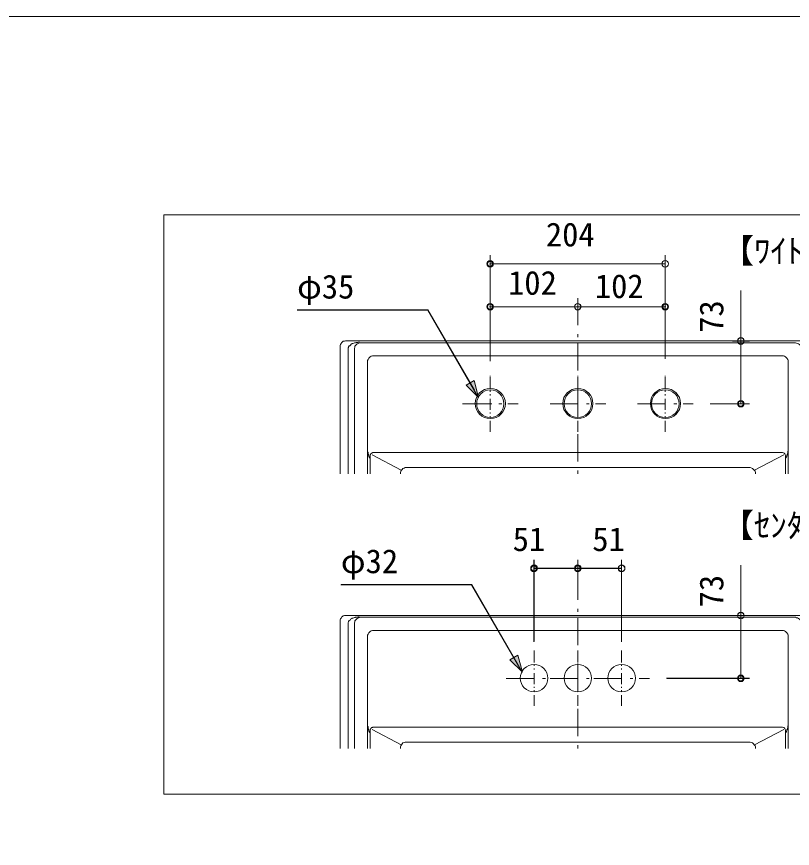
# Model space of a CAD drawing. Units: millimetres, scale not verified. Extents: x -3766 to 3099, y -947 to 991.
# Drawn here: x -21 to 883, y 22 to 991 of the extents above; entities that cross this region are included whole.
import ezdxf
from ezdxf.enums import TextEntityAlignment as Align

# ---------------------------------------------------------------- set-up
doc = ezdxf.new("R2010")
doc.units = ezdxf.units.MM
doc.header["$LTSCALE"] = 10
doc.header["$PDMODE"] = 32
doc.header["$PDSIZE"] = 6
for name, color, linetype, lineweight in [('0-1_レイヤー_1', 7, 'Continuous', 18), ('0-7', 7, 'Continuous', 5), ('F-0', 7, 'Continuous', 5)]:
    doc.layers.add(name, color=color, linetype=linetype, lineweight=lineweight)
doc.styles.add('ＭＳ ゴシック', font='')
doc.styles.get('ＭＳ ゴシック').set_extended_font_data('MS Gothic')

msp = doc.modelspace()

# ---------------------------------------------------------------- linework, layer by layer
at = {"layer": '0-1_レイヤー_1', "color": 5}
for p, q in [((530.94, 589.58), (530.94, 713.19)), ((734.99, 592.54), (734.99, 713.19)), ((530.94, 703.03), (734.99, 703.03)), ((823.04, 613.29), (823.04, 672.13)), ((530.94, 592.54), (530.94, 663.24)), ((632.97, 653.08), (632.97, 663.24)), ((632.97, 653.08), (632.97, 663.24)), ((734.99, 592.54), (734.99, 663.24)), ((530.94, 653.08), (632.97, 653.08)), ((734.99, 653.08), (632.97, 653.08)), ((306.15, 649.27), (458.55, 649.27)), ((458.55, 649.27), (512.74, 555.71)), ((813.31, 613.29), (833.2, 613.29)), ((823.04, 540.05), (823.04, 613.29)), ((787.48, 540.05), (833.2, 540.05)), ((582.17, 262.77), (582.17, 358.02)), ((632.97, 333.04), (632.97, 358.02)), ((632.97, 333.04), (632.97, 358.02)), ((684.19, 262.77), (684.19, 358.02)), ((823.04, 293.25), (823.04, 352.09)), ((582.17, 348.28), (632.97, 348.28)), ((632.97, 348.28), (684.19, 348.28)), ((357.38, 329.23), (509.78, 329.23)), ((509.78, 329.23), (563.54, 235.67)), ((813.31, 293.25), (833.2, 293.25)), ((823.04, 220.01), (823.04, 293.25)), ((736.68, 220.01), (833.2, 220.01))]:
    msp.add_line(p, q, dxfattribs=at)
at = {"layer": '0-1_レイヤー_1'}
for p, q in [((632.97, 663.24), (632.97, 631.49)), ((632.97, 620.91), (632.97, 617.52)), ((632.97, 610.33), (632.97, 578.58)), ((530.94, 571.8), (530.94, 572.65)), ((530.94, 571.8), (530.94, 572.65)), ((632.97, 571.8), (632.97, 572.65)), ((632.97, 571.8), (632.97, 572.65)), ((734.99, 571.8), (734.99, 572.65)), ((734.99, 571.8), (734.99, 572.65)), ((530.94, 558.25), (530.94, 570.95)), ((530.94, 558.25), (530.94, 570.95)), ((632.97, 558.25), (632.97, 570.95)), ((632.97, 558.25), (632.97, 570.95)), ((632.97, 567.99), (632.97, 564.61)), ((734.99, 558.25), (734.99, 570.95)), ((734.99, 558.25), (734.99, 570.95)), ((530.94, 554.02), (530.94, 555.29)), ((530.94, 554.02), (530.94, 555.29)), ((632.97, 557.41), (632.97, 525.66)), ((632.97, 554.02), (632.97, 555.29)), ((632.97, 554.02), (632.97, 555.29)), ((734.99, 554.02), (734.99, 555.29)), ((734.99, 554.02), (734.99, 555.29)), ((530.94, 549.79), (530.94, 551.06)), ((530.94, 549.79), (530.94, 551.06)), ((530.94, 532.86), (530.94, 545.55)), ((530.94, 532.86), (530.94, 545.55)), ((632.97, 549.79), (632.97, 551.06)), ((632.97, 549.79), (632.97, 551.06)), ((632.97, 532.86), (632.97, 545.55)), ((632.97, 532.86), (632.97, 545.55)), ((734.99, 549.79), (734.99, 551.06)), ((734.99, 549.79), (734.99, 551.06)), ((734.99, 532.86), (734.99, 545.55)), ((734.99, 532.86), (734.99, 545.55)), ((498.77, 540.05), (530.52, 540.05)), ((498.77, 540.05), (533.11, 540.05)), ((541.1, 540.05), (544.49, 540.05)), ((541.1, 540.05), (544.49, 540.05)), ((551.69, 540.05), (563.54, 540.05)), ((551.69, 540.05), (563.54, 540.05)), ((600.79, 540.05), (632.54, 540.05)), ((600.79, 540.05), (632.54, 540.05)), ((643.13, 540.05), (646.51, 540.05)), ((643.13, 540.05), (646.51, 540.05)), ((653.71, 540.05), (665.56, 540.05)), ((653.71, 540.05), (665.56, 540.05)), ((702.82, 540.05), (734.57, 540.05)), ((702.82, 540.05), (734.57, 540.05)), ((745.15, 540.05), (748.54, 540.05)), ((745.15, 540.05), (748.54, 540.05)), ((755.73, 540.05), (767.59, 540.05)), ((755.73, 540.05), (767.59, 540.05)), ((530.94, 528.62), (530.94, 529.89)), ((530.94, 528.62), (530.94, 529.89)), ((530.94, 524.39), (530.94, 525.66)), ((530.94, 524.39), (530.94, 525.66)), ((632.97, 528.62), (632.97, 529.89)), ((632.97, 528.62), (632.97, 529.89)), ((632.97, 524.39), (632.97, 525.66)), ((632.97, 524.39), (632.97, 525.66)), ((734.99, 528.62), (734.99, 529.89)), ((734.99, 528.62), (734.99, 529.89)), ((734.99, 524.39), (734.99, 525.66)), ((734.99, 524.39), (734.99, 525.66)), ((530.94, 507.45), (530.94, 520.15)), ((530.94, 507.45), (530.94, 520.15)), ((632.97, 507.45), (632.97, 520.15)), ((632.97, 507.45), (632.97, 520.15)), ((632.97, 515.08), (632.97, 511.69)), ((734.99, 507.45), (734.99, 520.15)), ((734.99, 507.45), (734.99, 520.15)), ((632.97, 504.49), (632.97, 472.74)), ((427.23, 462.58), (393.36, 480.36)), ((839.13, 462.58), (873, 480.36)), ((632.97, 462.16), (632.97, 458.77)), ((632.97, 459.19), (632.97, 458.35)), ((632.97, 343.2), (632.97, 311.45)), ((632.97, 300.87), (632.97, 297.48)), ((362.46, 293.25), (903.9, 293.25)), ((632.97, 290.28), (632.97, 258.53)), ((582.17, 251.76), (582.17, 252.61)), ((582.17, 251.76), (582.17, 252.61)), ((632.97, 251.76), (632.97, 252.61)), ((632.97, 251.76), (632.97, 252.61)), ((684.19, 251.76), (684.19, 252.61)), ((684.19, 251.76), (684.19, 252.61)), ((582.17, 238.64), (582.17, 251.34)), ((582.17, 238.64), (582.17, 251.34)), ((632.97, 238.64), (632.97, 251.34)), ((632.97, 238.64), (632.97, 251.34)), ((632.97, 247.95), (632.97, 244.56)), ((684.19, 238.64), (684.19, 251.34)), ((684.19, 238.64), (684.19, 251.34)), ((582.17, 234.4), (582.17, 235.67)), ((582.17, 234.4), (582.17, 235.67)), ((632.97, 237.37), (632.97, 205.62)), ((632.97, 234.4), (632.97, 235.67)), ((632.97, 234.4), (632.97, 235.67)), ((684.19, 234.4), (684.19, 235.67)), ((684.19, 234.4), (684.19, 235.67)), ((582.17, 230.17), (582.17, 231.44)), ((582.17, 230.17), (582.17, 231.44)), ((582.17, 213.24), (582.17, 225.94)), ((582.17, 213.24), (582.17, 225.94)), ((632.97, 230.17), (632.97, 231.44)), ((632.97, 230.17), (632.97, 231.44)), ((632.97, 213.24), (632.97, 225.94)), ((632.97, 213.24), (632.97, 225.94)), ((684.19, 230.17), (684.19, 231.44)), ((684.19, 230.17), (684.19, 231.44)), ((684.19, 213.24), (684.19, 225.94)), ((684.19, 213.24), (684.19, 225.94)), ((549.57, 220.01), (581.32, 220.01)), ((549.57, 220.01), (581.32, 220.01)), ((591.9, 220.01), (595.29, 220.01)), ((591.9, 220.01), (595.29, 220.01)), ((600.79, 220.01), (632.54, 220.01)), ((600.79, 220.01), (632.54, 220.01)), ((602.49, 220.01), (614.76, 220.01)), ((602.49, 220.01), (614.76, 220.01)), ((643.13, 220.01), (646.51, 220.01)), ((643.13, 220.01), (646.51, 220.01)), ((651.59, 220.01), (683.34, 220.01)), ((651.59, 220.01), (683.34, 220.01)), ((653.71, 220.01), (665.56, 220.01)), ((653.71, 220.01), (665.56, 220.01)), ((693.93, 220.01), (697.31, 220.01)), ((693.93, 220.01), (697.31, 220.01)), ((704.51, 220.01), (716.79, 220.01)), ((704.51, 220.01), (716.79, 220.01)), ((582.17, 209), (582.17, 210.27)), ((582.17, 209), (582.17, 210.27)), ((582.17, 204.77), (582.17, 206.04)), ((582.17, 204.77), (582.17, 206.04)), ((632.97, 209), (632.97, 210.27)), ((632.97, 209), (632.97, 210.27)), ((632.97, 204.77), (632.97, 206.04)), ((632.97, 204.77), (632.97, 206.04)), ((684.19, 209), (684.19, 210.27)), ((684.19, 209), (684.19, 210.27)), ((684.19, 204.77), (684.19, 206.04)), ((684.19, 204.77), (684.19, 206.04)), ((582.17, 187.84), (582.17, 200.54)), ((582.17, 187.84), (582.17, 200.54)), ((632.97, 187.84), (632.97, 200.54)), ((632.97, 187.84), (632.97, 200.54)), ((632.97, 195.03), (632.97, 191.65)), ((684.19, 187.84), (684.19, 200.54)), ((684.19, 187.84), (684.19, 200.54)), ((632.97, 184.45), (632.97, 152.7)), ((427.23, 142.54), (393.36, 160.32)), ((839.13, 142.54), (873, 160.32)), ((632.97, 142.12), (632.97, 138.73)), ((632.97, 139.15), (632.97, 138.31))]:
    msp.add_line(p, q, dxfattribs=at)
at = {"layer": '0-1_レイヤー_1', "color": 5}
for points in [[(1218.44, 760.18), (150.79, 760.18), (150.79, 84.97), (1218.44, 84.97)], [(517.4, 547.25), (512.32, 567.14), (503, 561.64)], [(568.62, 227.21), (563.12, 247.11), (553.8, 241.6)]]:
    msp.add_lwpolyline(points, close=True, dxfattribs=at)
at = {"layer": '0-1_レイヤー_1'}
for points in [[(356.11, 458.35), (356.11, 606.94), (356.11, 608.21), (356.53, 609.05), (357.38, 610.33), (357.8, 611.17), (359.07, 612.02), (359.92, 612.86), (361.19, 612.86), (362.46, 613.29), (903.9, 613.29), (905.17, 612.86), (906.02, 612.86), (907.29, 612.02), (908.13, 611.17), (908.98, 610.33), (909.83, 609.05), (909.83, 608.21), (910.25, 606.94), (910.25, 458.35)], [(365.63, 458.14), (365.63, 604.61), (365.63, 605.03), (366.06, 605.46), (366.06, 606.3), (366.48, 606.73), (366.48, 607.15), (366.9, 607.57), (367.32, 607.57), (367.75, 608), (368.17, 608.42), (369.02, 609.27), (369.86, 609.69), (370.29, 610.11), (371.13, 610.11), (371.98, 610.54), (372.83, 610.96), (373.67, 610.96), (374.1, 610.96), (374.94, 611.38), (375.37, 611.38), (376.22, 611.38), (376.64, 611.38), (377.48, 611.81), (378.33, 611.81), (378.76, 611.81)], [(373.04, 458.35), (373.04, 604.82), (373.46, 605.67), (373.46, 606.94), (374.31, 608.21), (375.15, 609.05), (376, 609.9), (377.27, 610.33), (378.12, 610.75), (379.39, 611.17), (632.97, 611.17), (886.54, 611.17), (887.81, 610.75), (889.08, 610.33), (890.35, 609.9), (891.2, 609.05), (892.05, 608.21), (892.47, 606.94), (892.89, 605.67), (892.89, 604.82), (892.89, 458.35)], [(388.28, 508.72), (388.28, 513.38), (388.28, 518.46), (388.28, 523.97), (388.28, 529.47), (388.28, 541.32), (388.28, 546.83), (388.28, 552.33), (388.28, 557.41), (388.28, 562.91), (388.28, 567.57), (388.28, 569.68), (388.28, 571.8), (388.28, 573.92), (388.28, 576.03), (388.28, 577.73), (388.28, 579.42), (388.28, 581.11), (388.28, 582.38), (388.28, 583.65), (388.28, 584.5), (388.28, 585.35), (388.28, 586.19), (388.28, 586.62), (388.28, 587.04), (388.28, 587.46), (388.28, 589.16), (388.28, 590.43), (388.7, 591.7), (389.55, 592.97), (390.4, 593.81), (391.24, 594.66), (392.51, 595.51), (393.78, 595.93), (395.05, 595.93), (632.97, 595.93), (871.3, 595.93), (872.57, 595.93), (873.84, 595.51), (875.11, 594.66)], [(875.11, 594.66), (875.96, 593.81), (876.81, 592.97), (877.65, 591.7), (878.08, 590.43), (878.08, 589.16), (878.08, 587.46), (878.08, 587.04), (878.08, 586.62), (878.08, 586.19), (878.08, 585.35), (878.08, 584.5), (878.08, 583.65), (878.08, 582.38), (878.08, 581.11), (878.08, 579.42), (878.08, 577.73), (878.08, 576.03), (878.08, 573.92), (878.08, 571.8), (878.08, 569.68), (878.08, 567.57), (878.08, 562.91), (878.08, 557.41), (878.08, 552.33), (878.08, 546.83), (878.08, 541.32), (878.08, 529.47), (878.08, 523.97), (878.08, 518.46), (878.08, 513.38), (878.08, 508.72), (878.08, 506.61), (878.08, 504.49), (878.08, 502.37), (878.08, 500.68), (878.08, 498.56), (878.08, 497.29), (878.08, 495.6), (878.08, 494.33)], [(388.28, 458.35), (388.28, 463), (388.28, 465.12), (388.28, 467.24), (388.28, 469.36), (388.28, 471.05), (388.28, 472.74), (388.28, 474.43), (388.28, 475.7), (388.28, 477.4), (388.28, 478.67), (388.28, 479.94), (388.28, 480.78), (388.28, 481.63), (388.28, 482.48), (388.28, 483.33), (388.28, 483.75), (388.28, 484.17), (388.28, 484.59), (388.28, 485.02), (388.28, 485.44), (388.28, 487.56), (388.28, 487.98), (388.28, 488.4), (388.28, 489.25), (388.28, 490.1), (388.28, 490.52), (388.28, 490.94), (388.28, 491.37), (388.28, 492.22), (388.28, 493.06), (388.28, 494.33), (388.28, 495.6), (388.28, 497.29), (388.28, 498.56), (388.28, 500.68), (388.28, 502.37), (388.28, 504.49), (388.28, 506.61), (388.28, 508.72)], [(878.08, 494.33), (878.08, 493.06), (878.08, 492.22), (878.08, 491.37), (878.08, 490.94), (878.08, 490.52), (878.08, 490.1), (878.08, 489.25), (878.08, 488.4), (878.08, 487.98), (878.08, 487.56), (878.08, 485.44), (878.08, 485.02), (878.08, 484.59), (878.08, 484.17), (878.08, 483.75), (878.08, 483.33), (878.08, 482.48), (878.08, 481.63), (878.08, 480.78), (878.08, 479.94), (878.08, 478.67), (878.08, 477.4), (878.08, 475.7), (878.08, 474.43), (878.08, 472.74), (878.08, 471.05), (878.08, 469.36), (878.08, 467.24), (878.08, 465.12), (878.08, 463), (878.08, 458.35)], [(389.55, 479.09), (389.55, 479.51), (389.13, 479.51), (389.13, 479.94), (389.13, 480.36), (389.13, 480.78), (389.13, 481.21), (388.7, 481.21), (388.7, 481.63), (388.7, 482.05), (388.7, 482.48), (388.7, 482.9), (388.7, 483.33), (388.7, 483.75), (388.28, 483.75), (388.28, 484.17), (388.28, 484.59)], [(389.55, 479.09), (389.55, 478.67), (389.97, 478.24), (389.97, 477.82), (389.97, 477.4), (390.4, 477.4), (390.4, 476.97), (390.82, 476.97), (390.82, 476.55), (391.24, 476.13)], [(875.11, 458.35), (875.11, 479.51), (874.69, 480.36), (874.69, 480.78), (874.27, 481.63), (873.84, 482.05), (873.42, 482.48), (872.57, 482.9), (871.73, 483.33), (871.3, 483.33), (632.97, 483.33), (395.05, 483.33), (394.21, 483.33), (393.78, 482.9), (392.94, 482.48), (392.51, 482.05), (392.09, 481.63), (391.67, 480.78), (391.24, 480.36), (391.24, 479.51), (391.24, 458.35)], [(876.81, 479.09), (876.81, 478.67), (876.38, 478.67), (876.38, 478.24), (876.38, 477.82), (875.96, 477.82), (875.96, 477.4), (875.96, 476.97), (875.54, 476.97), (875.54, 476.55), (875.11, 476.55), (875.11, 476.13)], [(876.81, 479.09), (876.81, 479.51), (876.81, 479.94), (876.81, 480.36), (877.23, 480.36), (877.23, 480.78), (877.23, 481.21), (877.23, 481.63), (877.23, 482.05), (877.65, 482.05), (877.65, 482.48), (877.65, 482.9), (877.65, 483.33), (877.65, 483.75), (877.65, 484.17), (877.65, 484.59)], [(426.38, 458.35), (426.38, 458.77), (426.38, 460.04), (426.8, 461.31), (427.65, 462.58), (428.5, 463.43), (429.34, 464.7), (430.61, 465.12), (431.88, 465.54), (433.58, 465.54), (632.97, 465.54), (832.78, 465.54), (834.05, 465.54), (835.74, 465.12), (836.59, 464.7), (837.86, 463.43), (838.71, 462.58), (839.55, 461.31), (839.98, 460.04), (839.98, 458.77), (839.98, 458.35)], [(356.11, 138.31), (356.11, 286.9), (356.11, 288.17), (356.53, 289.44), (357.38, 290.28), (357.8, 291.13), (359.07, 291.98), (359.92, 292.83), (361.19, 293.25), (362.46, 293.25)], [(365.63, 138.1), (365.63, 284.57), (365.63, 284.99), (366.06, 285.84), (366.06, 286.26), (366.48, 286.69), (366.48, 287.11), (366.9, 287.53), (367.32, 287.96), (367.75, 287.96), (368.17, 288.8), (369.02, 289.23), (369.86, 289.65), (370.29, 290.07), (371.13, 290.07), (371.98, 290.5), (372.83, 290.92), (373.67, 290.92), (374.1, 291.34), (374.94, 291.34), (375.37, 291.34), (376.22, 291.34), (376.64, 291.77), (377.48, 291.77), (378.33, 291.77), (378.76, 291.77)], [(373.04, 138.31), (373.04, 284.78), (373.46, 286.05), (373.46, 286.9), (374.31, 288.17), (375.15, 289.01), (376, 289.86), (377.27, 290.71), (378.12, 290.71), (379.39, 291.13), (632.97, 291.13), (886.54, 291.13), (887.81, 290.71), (889.08, 290.71), (890.35, 289.86), (891.2, 289.01), (892.05, 288.17), (892.47, 286.9), (892.89, 286.05), (892.89, 284.78), (892.89, 138.31)], [(388.28, 188.68), (388.28, 193.34), (388.28, 198.42), (388.28, 203.92), (388.28, 209.43), (388.28, 221.28), (388.28, 226.78), (388.28, 232.29), (388.28, 237.79), (388.28, 242.87), (388.28, 247.53), (388.28, 249.64), (388.28, 251.76), (388.28, 253.88), (388.28, 255.99), (388.28, 257.69), (388.28, 259.38), (388.28, 261.08), (388.28, 262.34), (388.28, 263.61), (388.28, 264.46), (388.28, 265.31), (388.28, 266.15), (388.28, 266.58), (388.28, 267), (388.28, 267.42), (388.28, 269.12), (388.28, 270.39), (388.7, 271.66), (389.55, 272.93), (390.4, 273.77), (391.24, 274.62), (392.51, 275.47), (393.78, 275.89), (395.05, 275.89), (632.97, 275.89), (871.3, 275.89), (872.57, 275.89), (873.84, 275.47), (875.11, 274.62)], [(875.11, 274.62), (875.96, 273.77), (876.81, 272.93), (877.65, 271.66), (878.08, 270.39), (878.08, 269.12), (878.08, 267.42), (878.08, 267), (878.08, 266.58), (878.08, 266.15), (878.08, 265.31), (878.08, 264.46), (878.08, 263.61), (878.08, 262.34), (878.08, 261.08), (878.08, 259.38), (878.08, 257.69), (878.08, 255.99), (878.08, 253.88), (878.08, 251.76), (878.08, 249.64), (878.08, 247.53), (878.08, 242.87), (878.08, 237.79), (878.08, 232.29), (878.08, 226.78), (878.08, 221.28), (878.08, 209.43), (878.08, 203.92), (878.08, 198.42), (878.08, 193.34), (878.08, 188.68), (878.08, 186.57), (878.08, 184.45), (878.08, 182.33), (878.08, 180.64), (878.08, 178.52), (878.08, 177.25), (878.08, 175.56), (878.08, 174.29)], [(388.28, 138.31), (388.28, 142.97), (388.28, 145.08), (388.28, 147.2), (388.28, 149.31), (388.28, 151.01), (388.28, 152.7), (388.28, 154.39), (388.28, 156.09), (388.28, 157.36), (388.28, 158.63), (388.28, 159.9), (388.28, 160.74), (388.28, 161.59), (388.28, 162.44), (388.28, 163.28), (388.28, 163.71), (388.28, 164.13), (388.28, 164.55), (388.28, 164.98), (388.28, 165.4), (388.28, 167.52), (388.28, 167.94), (388.28, 168.36), (388.28, 169.21), (388.28, 170.06), (388.28, 170.48), (388.28, 170.9), (388.28, 171.33), (388.28, 172.17), (388.28, 173.02), (388.28, 174.29), (388.28, 175.56), (388.28, 177.25), (388.28, 178.52), (388.28, 180.64), (388.28, 182.33), (388.28, 184.45), (388.28, 186.57), (388.28, 188.68)], [(878.08, 174.29), (878.08, 173.02), (878.08, 172.17), (878.08, 171.33), (878.08, 170.9), (878.08, 170.48), (878.08, 170.06), (878.08, 169.21), (878.08, 168.36), (878.08, 167.94), (878.08, 167.52), (878.08, 165.4), (878.08, 164.98), (878.08, 164.55), (878.08, 164.13), (878.08, 163.71), (878.08, 163.28), (878.08, 162.44), (878.08, 161.59), (878.08, 160.74), (878.08, 159.9), (878.08, 158.63), (878.08, 157.36), (878.08, 156.09), (878.08, 154.39), (878.08, 152.7), (878.08, 151.01), (878.08, 149.31), (878.08, 147.2), (878.08, 145.08), (878.08, 142.97), (878.08, 138.31)], [(389.55, 159.05), (389.55, 159.47), (389.13, 159.9), (389.13, 160.32), (389.13, 160.74), (389.13, 161.17), (388.7, 161.17), (388.7, 161.59), (388.7, 162.01), (388.7, 162.44), (388.7, 162.86), (388.7, 163.28), (388.7, 163.71), (388.28, 163.71), (388.28, 164.13), (388.28, 164.55)], [(389.55, 159.05), (389.55, 158.63), (389.97, 158.2), (389.97, 157.78), (389.97, 157.36), (390.4, 157.36), (390.4, 156.93), (390.82, 156.93), (390.82, 156.51), (391.24, 156.51), (391.24, 156.09)], [(875.11, 138.31), (875.11, 159.47), (874.69, 160.32), (874.69, 160.74), (874.27, 161.59), (873.84, 162.01), (873.42, 162.86), (872.57, 162.86), (871.73, 163.28), (871.3, 163.28), (632.97, 163.28), (395.05, 163.28), (394.21, 163.28), (393.78, 162.86), (392.94, 162.86), (392.51, 162.01), (392.09, 161.59), (391.67, 160.74), (391.24, 160.32), (391.24, 159.47), (391.24, 138.31)], [(876.81, 159.05), (876.38, 158.63), (876.38, 158.2), (876.38, 157.78), (875.96, 157.78), (875.96, 157.36), (875.96, 156.93), (875.54, 156.93), (875.54, 156.51), (875.11, 156.51), (875.11, 156.09)], [(876.81, 159.05), (876.81, 159.47), (876.81, 159.9), (876.81, 160.32), (877.23, 160.32), (877.23, 160.74), (877.23, 161.17), (877.23, 161.59), (877.23, 162.01), (877.65, 162.01), (877.65, 162.44), (877.65, 162.86), (877.65, 163.28), (877.65, 163.71), (877.65, 164.13), (877.65, 164.55)], [(426.38, 138.31), (426.38, 138.73), (426.38, 140), (426.8, 141.27), (427.65, 142.54), (428.5, 143.81), (429.34, 144.66), (430.61, 145.08), (431.88, 145.5), (433.58, 145.5), (632.97, 145.5), (832.78, 145.5), (834.05, 145.5), (835.74, 145.08), (836.59, 144.66), (837.86, 143.81), (838.71, 142.54), (839.55, 141.27), (839.98, 140), (839.98, 138.73), (839.98, 138.31)]]:
    msp.add_lwpolyline(points, dxfattribs=at)
at = {"layer": '0-1_レイヤー_1', "color": 5}
for centre in [(734.99, 703.03), (632.97, 653.08), (632.97, 653.08), (734.99, 653.08), (823.04, 613.29), (823.04, 540.05), (582.17, 348.28), (632.97, 348.28), (632.97, 348.28), (684.19, 348.28), (823.04, 293.25), (823.04, 220.01)]:
    msp.add_circle(centre, 3.81, dxfattribs=at)
at = {"layer": '0-1_レイヤー_1'}
for centre, radius in [((531.15, 540.26), 17.57), ((633.18, 540.26), 17.57), ((735.2, 540.26), 17.57), ((734.99, 540.05), 16.09), ((633.18, 220.22), 15.88), ((633.18, 220.22), 15.88)]:
    msp.add_circle(centre, radius, dxfattribs=at)
at = {"layer": '0-1_レイヤー_1', "color": 5}
for centre in [(531.15, 703.03), (531.15, 653.08)]:
    msp.add_ellipse(centre, major_axis=(0, 3.81), ratio=0.944394, dxfattribs=at)
at = {"layer": '0-1_レイヤー_1'}
for centre, major_axis in [((531.16, 540.05), (0, 16.09)), ((633.18, 540.05), (0, 16.09)), ((582.17, 220.22), (16.09, 0)), ((582.17, 220.22), (16.09, 0)), ((684.19, 220.22), (16.09, 0)), ((684.19, 220.22), (16.09, 0))]:
    msp.add_ellipse(centre, major_axis=major_axis, ratio=0.986829, dxfattribs=at)
at = {"layer": '0-7'}
for p, q in [((530.94, 589.55), (530.94, 713.05)), ((734.94, 592.55), (734.94, 713.05)), ((530.94, 703.05), (734.94, 703.05)), ((822.97, 613.05), (822.97, 672.05)), ((530.94, 592.55), (530.94, 663.1)), ((632.94, 653.05), (632.94, 663.1)), ((632.94, 653.05), (632.94, 663.1)), ((734.94, 592.55), (734.94, 663.1)), ((530.94, 653.1), (632.94, 653.1)), ((734.94, 653.1), (632.94, 653.1)), ((813.19, 613.05), (832.97, 613.05)), ((822.97, 540.05), (822.97, 613.05)), ((787.44, 540.05), (832.97, 540.05)), ((581.94, 262.55), (581.94, 358.05)), ((632.94, 333.05), (632.94, 358.05)), ((632.94, 333.05), (632.94, 358.05)), ((683.94, 262.55), (683.94, 358.05)), ((822.97, 293.05), (822.97, 352.05)), ((581.94, 348.05), (632.94, 348.05)), ((632.94, 348.05), (683.94, 348.05)), ((813.19, 293.05), (832.97, 293.05)), ((822.97, 220.05), (822.97, 293.05)), ((736.44, 220.05), (832.97, 220.05))]:
    msp.add_line(p, q, dxfattribs=at)
for points in [[(306.07, 649.05), (458.43, 649.05), (517.32, 547.05)], [(357.07, 329.05), (509.43, 329.05), (568.32, 227.05)]]:
    msp.add_lwpolyline(points, dxfattribs=at)
for centre in [(530.94, 703.05), (734.94, 703.05), (530.94, 653.1), (632.94, 653.1), (632.94, 653.1), (734.94, 653.1), (822.97, 613.05), (822.97, 540.05), (581.94, 348.05), (632.94, 348.05), (632.94, 348.05), (683.94, 348.05), (822.97, 293.05), (822.97, 220.05)]:
    msp.add_circle(centre, 3.75, dxfattribs=at)
for p in [(530.94, 703.05), (530.94, 653.1), (734.94, 653.1), (822.97, 540.05), (581.94, 348.05), (632.94, 348.05), (822.97, 220.05)]:
    msp.add_point(p, dxfattribs=at)
for points in [[(517.32, 547.05), (502.68, 561.69), (511.96, 567.05)], [(568.32, 227.05), (553.68, 241.69), (562.96, 247.05)]]:
    msp.add_solid(points, dxfattribs=at)
at = {"layer": 'F-0'}
msp.add_lwpolyline([(-1391.5, 991.14), (1350.16, 991.14), (1350.16, -947.41), (-1391.5, -947.41)], close=True, dxfattribs=at)

# ---------------------------------------------------------------- texts
at = {"layer": '0-7', "style": 'ＭＳ ゴシック'}
for s, p in [('204', (595.9, 714.96)), ('【ﾜｲﾄﾞｽﾌﾟﾚｯﾄﾞﾎｰﾙ】', (800.42, 695.98)), ('φ35', (306.07, 654.2)), ('102', (551.84, 658.67)), ('102', (652.93, 654.75)), ('【ｾﾝﾀｰｾｯﾄﾎｰﾙ】', (800.42, 375.98)), ('51', (557.25, 359.96)), ('51', (650, 359.96)), ('φ32', (357.07, 334.2))]:
    msp.add_text(s, height=27.86, dxfattribs=at).set_placement(p, align=Align.BOTTOM_LEFT)
for p in [(811.06, 622.66), (811.06, 302.66)]:
    msp.add_text('73', height=27.86, rotation=90, dxfattribs=at).set_placement(p, align=Align.BOTTOM_LEFT)

doc.saveas('drawing.dxf')
